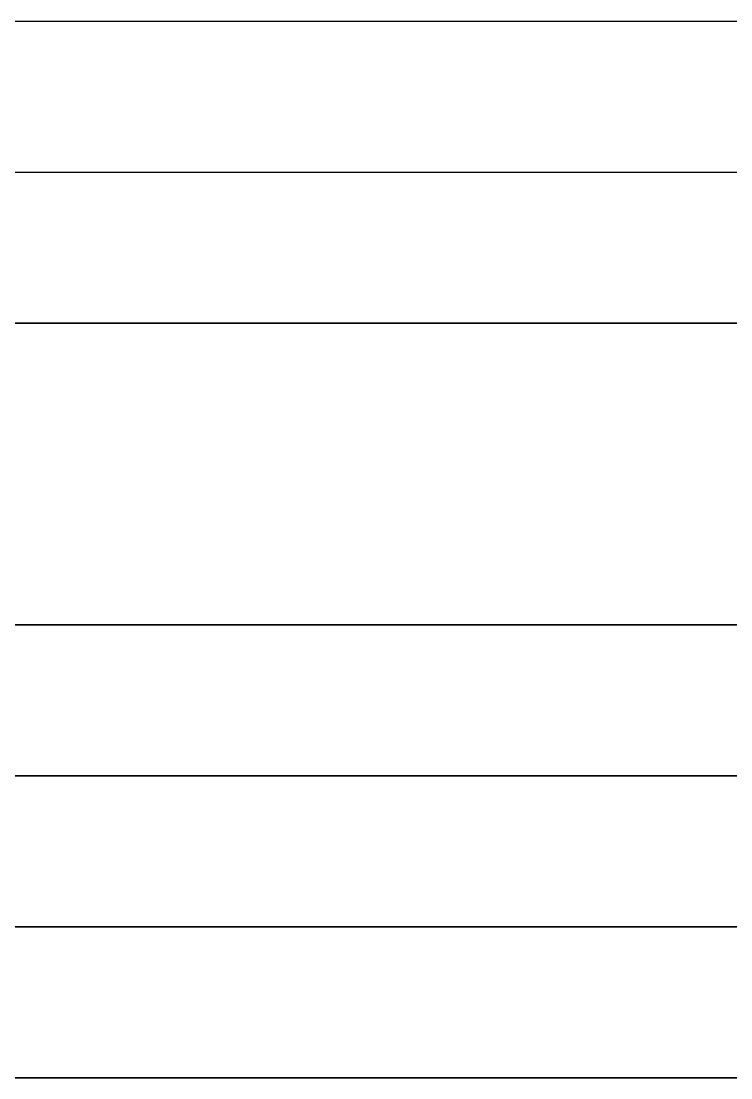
# Model space of a CAD drawing. Header units: metres. Extents: x -203 to 1885, y -55 to 636.
# Drawn here: x 626.3 to 705.2, y 372.2 to 489.7 of the extents above; entities that cross this region are included whole.
import ezdxf

# ---------------------------------------------------------------- set-up
doc = ezdxf.new("R2010")
doc.units = ezdxf.units.M

msp = doc.modelspace()

# ---------------------------------------------------------------- linework, layer by layer
for p, q in [((559.27, 489.67), (755.2, 489.67)), ((559.27, 472.89), (755.2, 472.89)), ((755.2, 456.11), (559.27, 456.11)), ((559.27, 456.11), (755.2, 456.11)), ((755.2, 422.55), (559.27, 422.55)), ((559.27, 422.55), (755.2, 422.55)), ((755.2, 405.76), (559.27, 405.76)), ((559.27, 405.76), (755.2, 405.76)), ((755.2, 388.98), (559.27, 388.98)), ((559.27, 388.98), (755.2, 388.98)), ((755.2, 372.2), (559.27, 372.2)), ((559.27, 372.2), (755.2, 372.2))]:
    msp.add_line(p, q)

doc.saveas('drawing.dxf')
